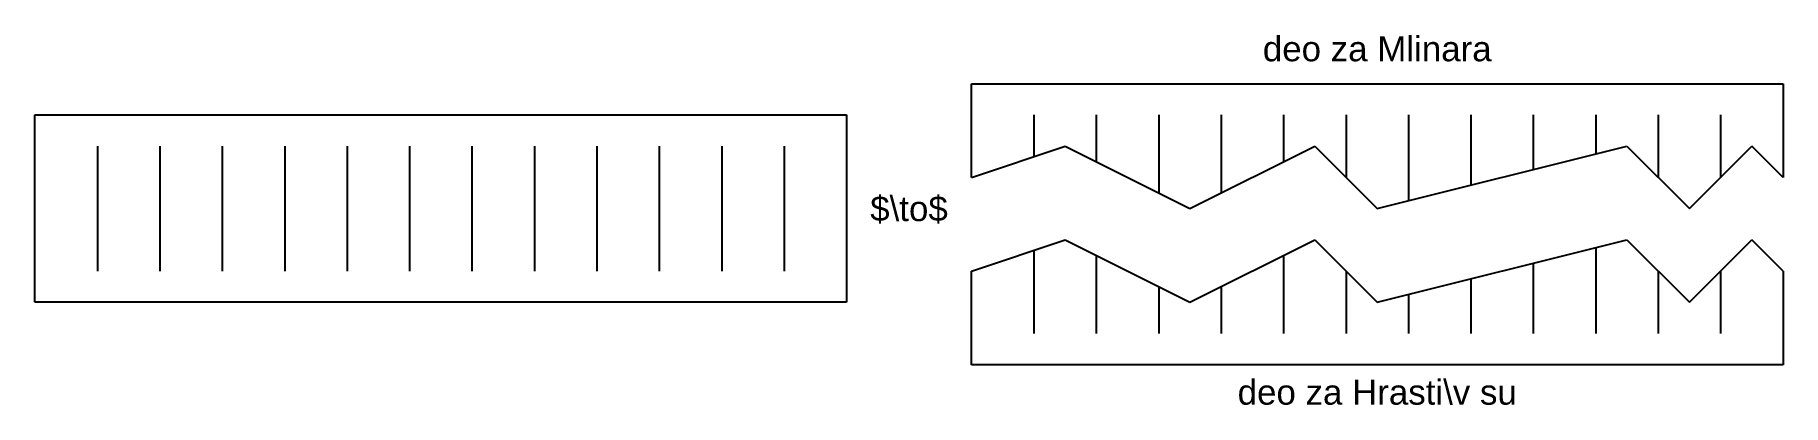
# Model space of a CAD drawing. Header units: inches. Extents: x 0 to 1400, y 168 to 464.
import ezdxf
from ezdxf.enums import TextEntityAlignment as Align

# ---------------------------------------------------------------- set-up
doc = ezdxf.new("R2010")
doc.units = ezdxf.units.IN
doc.header["$MEASUREMENT"] = 0
doc.styles.get("Standard").update_dxf_attribs({"font": 'arial.ttf'})

msp = doc.modelspace()

# ---------------------------------------------------------------- linework, layer by layer
for p, q in [((750, 350), (750, 425)), ((750, 425), (1400, 425)), ((1400, 425), (1400, 350)), ((0, 325), (0, 400)), ((0, 400), (650, 400)), ((650, 400), (650, 325)), ((800, 400), (800, 366.67)), ((850, 400), (850, 362.5)), ((900, 400), (900, 337.5)), ((950, 400), (950, 337.5)), ((1000, 400), (1000, 362.5)), ((1050, 400), (1050, 350)), ((1100, 400), (1100, 331.25)), ((1150, 400), (1150, 343.75)), ((1200, 400), (1200, 356.25)), ((1250, 400), (1250, 368.75)), ((1300, 400), (1300, 350)), ((1350, 400), (1350, 350)), ((50, 375), (50, 341.67)), ((100, 375), (100, 337.5)), ((150, 375), (150, 312.5)), ((200, 375), (200, 312.5)), ((250, 375), (250, 337.5)), ((300, 375), (300, 325)), ((350, 375), (350, 306.25)), ((400, 375), (400, 318.75)), ((450, 375), (450, 331.25)), ((500, 375), (500, 343.75)), ((550, 375), (550, 325)), ((600, 375), (600, 325)), ((750, 350), (825, 375)), ((825, 375), (925, 325)), ((925, 325), (1025, 375)), ((1025, 375), (1075, 325)), ((1075, 325), (1275, 375)), ((1275, 375), (1325, 325)), ((1325, 325), (1375, 375)), ((1400, 350), (1375, 375)), ((50, 341.67), (50, 275)), ((100, 337.5), (100, 275)), ((250, 337.5), (250, 275)), ((500, 343.75), (500, 275)), ((0, 250), (0, 325)), ((300, 325), (300, 275)), ((450, 331.25), (450, 275)), ((550, 325), (550, 275)), ((600, 325), (600, 275)), ((650, 325), (650, 250)), ((150, 312.5), (150, 275)), ((200, 312.5), (200, 275)), ((400, 318.75), (400, 275)), ((350, 306.25), (350, 275)), ((750, 275), (825, 300)), ((825, 300), (925, 250)), ((925, 250), (1025, 300)), ((1025, 300), (1075, 250)), ((1075, 250), (1275, 300)), ((1275, 300), (1325, 250)), ((1325, 250), (1375, 300)), ((1400, 275), (1375, 300)), ((800, 291.67), (800, 225)), ((850, 287.5), (850, 225)), ((1000, 287.5), (1000, 225)), ((1200, 281.25), (1200, 225)), ((1250, 293.75), (1250, 225)), ((750, 200), (750, 275)), ((1050, 275), (1050, 225)), ((1150, 268.75), (1150, 225)), ((1300, 275), (1300, 225)), ((1350, 275), (1350, 225)), ((1400, 275), (1400, 200)), ((900, 262.5), (900, 225)), ((950, 262.5), (950, 225)), ((1100, 256.25), (1100, 225)), ((650, 250), (0, 250)), ((1400, 200), (750, 200))]:
    msp.add_line(p, q)

# ---------------------------------------------------------------- texts
msp.add_text('deo za Mlinara', height=20).set_placement((1075, 437), align=Align.BOTTOM_CENTER)
msp.add_text('$\\to$', height=20).set_placement((700, 325), align=Align.MIDDLE_CENTER)
msp.add_text('deo za Hrasti\\v su', height=20).set_placement((1075, 188), align=Align.TOP_CENTER)

doc.saveas('drawing.dxf')
